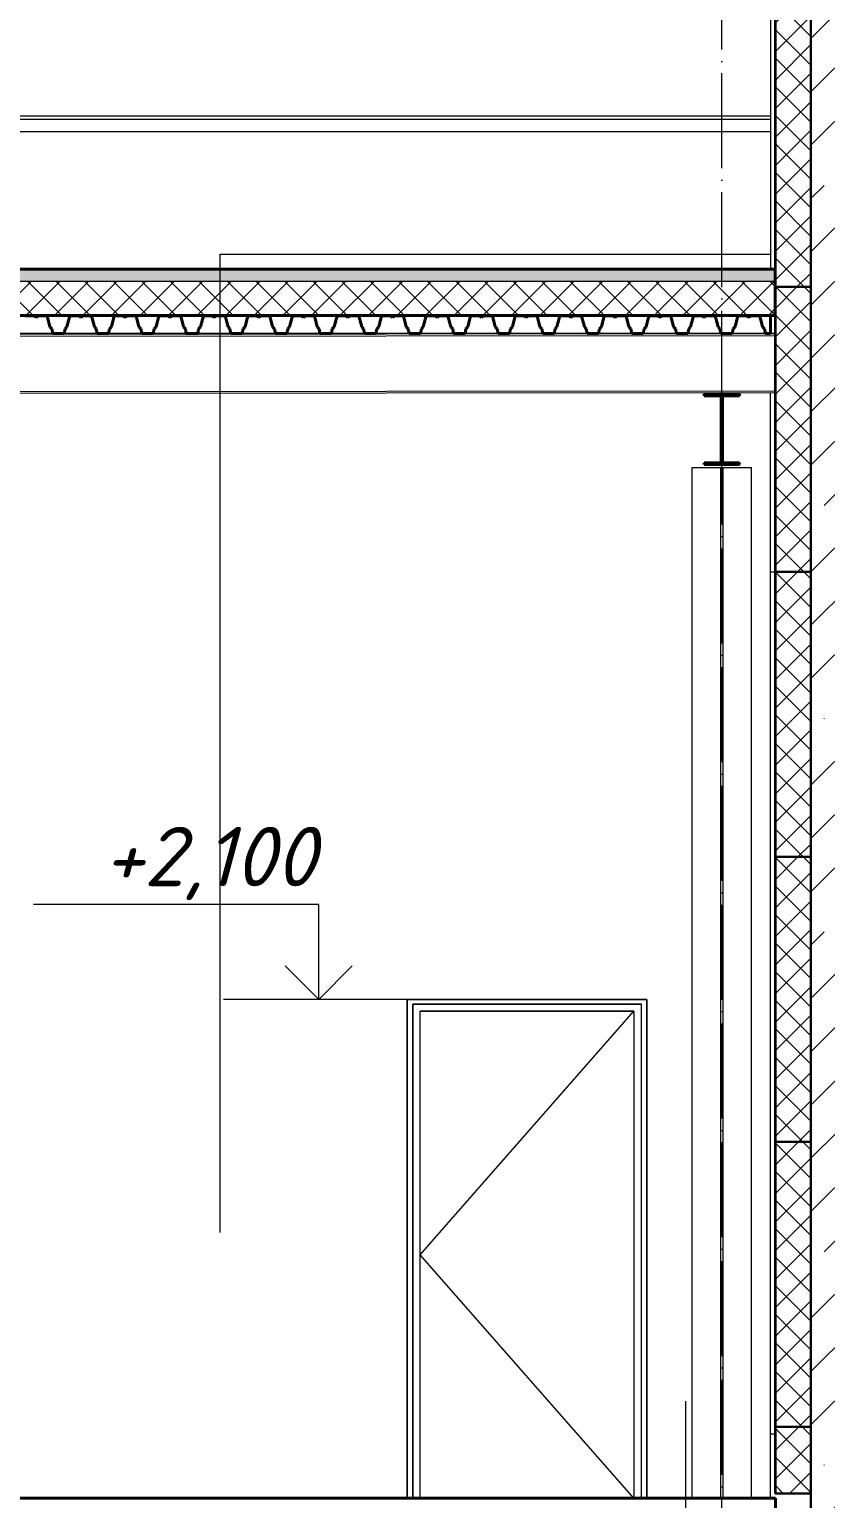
# Model space of a CAD drawing. Header units: millimetres. Extents: x -2951072 to 8268522, y -652067 to -630209.
# Drawn here: x 2647111 to 2650462, y -644122 to -637936 of the extents above; entities that cross this region are included whole.
import ezdxf

# ---------------------------------------------------------------- set-up
doc = ezdxf.new("R2010")
doc.units = ezdxf.units.MM
doc.header["$LTSCALE"] = 20
doc.linetypes.add('_ШПТ__20_т__2_5__Линия сетки', pattern=[25, 20, -2.5, 0, -2.5])
doc.linetypes.add('CENTER', pattern=[50.8, 31.75, -6.35, 6.35, -6.35])
doc.layers.get('0').update_dxf_attribs({"lineweight": 0})
doc.layers.add('ANNO-TEXT', color=251, linetype='Continuous')
doc.layers.add('PDF __PP_Axis', color=7, linetype='Continuous')
for name, color, linetype, lineweight in [('Высотные отметки', 7, 'Continuous', 9), ('Обобщенные модели', 7, 'Continuous', 18), ('Общие ребра', 7, 'Continuous', 18), ('ОСИ', 251, 'CENTER', 18), ('Перекрытия', 7, 'Continuous', 18), ('Стены', 7, 'Continuous', 18), ('Стены разрез', 7, 'Continuous', 30), ('Стены штриховка', 7, 'Continuous', 30), ('Типовые аннотации', 7, 'Continuous', 18)]:
    doc.layers.add(name, color=color, linetype=linetype, lineweight=lineweight)
for name, color, linetype, lineweight, true_color in [('Двери', 7, 'Continuous', 9, 0x804000), ('Каркас несущий', 7, 'Continuous', 18, 0x800040), ('Каркас_Импост', 7, 'Continuous', 9, 0x804000), ('Крыши', 7, 'Continuous', 9, 0x004000), ('Монтажный зазор', 7, 'Continuous', 9, 0x804000), ('Несущие колонны', 7, 'Continuous', 18, 0x800040), ('Открывание', 7, 'Continuous', 9, 0x373737), ('Панель', 7, 'Continuous', 9, 0x804000), ('Потолки', 7, 'Continuous', 9, 0x808000), ('Скрытые грани', 7, 'Continuous', 18, 0x800040)]:
    doc.layers.add(name, color=color, linetype=linetype, lineweight=lineweight, true_color=true_color)
doc.styles.add('PDF ISOCPEUR Italic', font='isocpeui.ttf')
pattern_1 = [(45, (2661175.67, -643812.97), (-60.10408, 60.10408), []), (135, (2661175.67, -643812.97), (-60.10408, -60.10408), [])]
pattern_2 = [(45, (2661175.67, -643812.97), (-106.066, 106.066), [])]

# ---------------------------------------------------------------- blocks, each defined once
blk = doc.blocks.new('240_КолоннаНесущая_Двутавр_СТО АСЧМ 20-93 - 25К1-1237959-_О__Р__1-1_')
at = {"layer": 'Несущие колонны', "color": 7}
for p, q in [((-124.5, 4340), (124.5, 4340)), ((-124.5, 0), (-124.5, 4340)), ((124.5, 0), (124.5, 4340))]:
    blk.add_line(p, q, dxfattribs=at)
at = {"layer": 'Скрытые грани', "color": 7}
for p, q in [((-4, 0), (-4, 4340)), ((4, 4340), (4, 0))]:
    blk.add_line(p, q, dxfattribs=at)
blk = doc.blocks.new('101_Дверь_Однопольная_Стальная_Противопожарная_ГОСТ Р 57327-2016 - ДПС_01_2080-960_Пр_EI 30_П-1150081-_О__Р__1-1_')
at = {"layer": 'Каркас_Импост', "color": 7}
for p, q in [((14160, 2080), (13200, 2080)), ((13200, 2080), (13200, 0)), ((13230, 2050), (14130, 2050)), ((13230, 0), (13230, 2050)), ((14130, 2050), (14130, 0)), ((14160, 2080), (14160, 0))]:
    blk.add_line(p, q, dxfattribs=at)
at = {"layer": 'Монтажный зазор', "color": 7}
for p, q in [((14185, 2100), (13175, 2100)), ((13175, 2100), (13175, 0)), ((13200, 0), (13200, 2080)), ((13200, 2080), (14160, 2080)), ((14160, 2080), (14160, 0)), ((14185, 0), (14185, 2100))]:
    blk.add_line(p, q, dxfattribs=at)
at = {"layer": 'Открывание', "color": 7}
for p, q in [((13230, 1025), (14130, 2050)), ((14130, 0), (13230, 1025))]:
    blk.add_line(p, q, dxfattribs=at)
at = {"layer": 'Панель', "color": 7}
for p, q in [((13230, 0), (13230, 2050)), ((14130, 2050), (13230, 2050)), ((14130, 2050), (14130, 0))]:
    blk.add_line(p, q, dxfattribs=at)
blk = doc.blocks.new('250_Балка_Двутавр_ГОСТ Р 57837-2017 - 25Б1-1233017-_О__Р__1-1_')
at = {"layer": 'Каркас несущий', "color": 7}
for p, q in [((14725, 4902.7), (9925.8, 4897.9)), ((9925.8, 4889.9), (9925.8, 4897.9)), ((14725, 4894.7), (9925.8, 4889.9)), ((9926, 4658), (9925.8, 4889.9)), ((9926, 4657.9), (14725, 4662.7)), ((9926, 4649.9), (9926, 4657.9)), ((14725, 4654.7), (10000, 4650))]:
    blk.add_line(p, q, dxfattribs=at)
blk = doc.blocks.new('190_ФЭ_Стена_Стык вертикальный - ФЭ-C1_110-1317728-_О__Р__1-1_')
at = {"layer": 'Обобщенные модели'}
for p, q in [((14722, 8700), (14705, 8700)), ((14705, 8700), (14705, 8425)), ((14725, 8700), (14722, 8700)), ((14722, 8700), (14722, 8425)), ((14705, 8375), (14705, 7525)), ((14722, 8375), (14722, 7525)), ((14705, 7475), (14705, 5175.2)), ((14722, 7475), (14722, 5175.2))]:
    blk.add_line(p, q, dxfattribs=at)
blk = doc.blocks.new('190_ФЭ_Парапет_Сэндвич - ФЭ-К1_150-1312303-_О__Р__1-1_')
at = {"layer": 'Обобщенные модели'}
for p, q in [((-50, 5820.1), (14705, 5820.1)), ((14705, 5805), (-50, 5805)), ((-50, 5755), (14705, 5755))]:
    blk.add_line(p, q, dxfattribs=at)
blk = doc.blocks.new('Высотные отметки - Стрелка вверх-5091-_О__Р__1-1_')
at = {"layer": 'Типовые аннотации'}
for p, q in [((18788.7, 3100), (19988.7, 3100)), ((18788.7, 2700), (18788.7, 3100)), ((18388.7, 2700), (19188.7, 2700))]:
    blk.add_line(p, q, dxfattribs=at)
at = {"layer": 'Типовые аннотации', "lineweight": 20}
for q in [(18647.2, 2841.4), (18930.1, 2841.4)]:
    blk.add_line((18788.7, 2700), q, dxfattribs=at)
blk = doc.blocks.new('фундам')
at = {"layer": 'PDF __PP_Axis', "lineweight": 9}
blk.add_lwpolyline([(146712, 57767.3), (146712, 59058.7)], dxfattribs=at)

msp = doc.modelspace()

# ---------------------------------------------------------------- hatches: boundary and pattern name
at = {"layer": 'Крыши'}
h = msp.add_hatch(dxfattribs=at)
h.set_pattern_fill('FP_10', style=0, pattern_type=2)
h.set_pattern_definition([(45, (2661175.67, -643812.97), (-70.71068, 70.71068), []), (135, (2661175.67, -643812.97), (-70.71068, -70.71068), [])])
h.paths.add_polyline_path([(2650116.6, -638946.9), (2650250.5, -638946.9), (2650250.5, -638944.9), (2635400.5, -638944.9), (2635400.5, -638946.9), (2649705.3, -638946.9)], flags=0)
h = msp.add_hatch(dxfattribs=at)
h.set_pattern_fill('FP_11', style=0, pattern_type=2)
h.set_pattern_definition([(0, (2661175.673, -643812.97), (71.437, 41.244), [47.625, -95.25]), (120, (2661175.673, -643812.97), (-71.43735, 41.24512), [47.625, -95.25]), (60, (2661175.673, -643812.97), (0.00065, 82.48912), [0, -95.25, 47.625, 0])])
h.paths.add_polyline_path([(2650116.6, -638997), (2650250.5, -638997), (2650250.5, -638946.9), (2635400.5, -638946.9), (2635400.5, -638997), (2649705.3, -638997)], flags=0)
h = msp.add_hatch(dxfattribs=at)
h.set_pattern_fill('FP_8', style=0, pattern_type=2)
h.set_pattern_definition(pattern_1)
h.paths.add_polyline_path([(2642712.6, -639140.2), (2650250.5, -639140.2), (2650250.5, -638997), (2635400.5, -638997), (2635400.5, -639140.2), (2642301.3, -639140.2)], flags=0)
at = {"layer": 'Стены штриховка', "lineweight": 9}
h = msp.add_hatch(dxfattribs=at)
h.set_pattern_fill('FP_1', color=256, style=0, pattern_type=2)
h.set_pattern_definition([(45, (2661175.67, -643812.97), (-224.5064, 224.5064), []), (45, (2661400.18, -643812.97), (-224.5064, 224.5064), [396.875, -79.375, 3.353, -76.022])])
h.paths.add_polyline_path([(2650400.5, -644220.2), (2650600.5, -644220.2), (2650600.5, -635802.2), (2650400.5, -635802.2), (2650400.5, -643929.7)])
h = msp.add_hatch(dxfattribs=at)
h.set_pattern_fill('FP_7', color=256, style=0, pattern_type=2)
h.set_pattern_definition(pattern_2)
h.paths.add_polyline_path([(2650252.5, -639020.2), (2650252.5, -637820.2), (2650250.5, -637820.2), (2650250.5, -639020.2)], flags=0)
h = msp.add_hatch(dxfattribs=at)
h.set_pattern_fill('FP_8', color=256, style=0, pattern_type=2)
h.set_pattern_definition(pattern_1)
h.paths.add_polyline_path([(2650398.5, -639020.2), (2650398.5, -637820.2), (2650252.5, -637820.2), (2650252.5, -639020.2)], flags=0)
h = msp.add_hatch(dxfattribs=at)
h.set_pattern_fill('FP_7', color=256, style=0, pattern_type=2)
h.set_pattern_definition(pattern_2)
h.paths.add_polyline_path([(2650400.5, -639020.2), (2650400.5, -637820.2), (2650398.5, -637820.2), (2650398.5, -639020.2)], flags=0)
h = msp.add_hatch(dxfattribs=at)
h.set_pattern_fill('FP_7', color=256, style=0, pattern_type=2)
h.set_pattern_definition(pattern_2)
h.paths.add_polyline_path([(2650250.5, -640220.2), (2650252.5, -640220.2), (2650252.5, -639020.2), (2650250.5, -639020.2), (2650250.5, -640189.9)], flags=0)
h = msp.add_hatch(dxfattribs=at)
h.set_pattern_fill('FP_8', color=256, style=0, pattern_type=2)
h.set_pattern_definition(pattern_1)
h.paths.add_polyline_path([(2650398.5, -640220.2), (2650398.5, -639020.2), (2650252.5, -639020.2), (2650252.5, -640220.2), (2650322.3, -640220.2)], flags=0)
h = msp.add_hatch(dxfattribs=at)
h.set_pattern_fill('FP_7', color=256, style=0, pattern_type=2)
h.set_pattern_definition(pattern_2)
h.paths.add_polyline_path([(2650398.5, -640220.2), (2650400.5, -640220.2), (2650400.5, -639020.2), (2650398.5, -639020.2), (2650398.5, -640189.9)], flags=0)
h = msp.add_hatch(dxfattribs=at)
h.set_pattern_fill('FP_7', color=256, style=0, pattern_type=2)
h.set_pattern_definition(pattern_2)
h.paths.add_polyline_path([(2650252.5, -641420.2), (2650252.5, -640220.2), (2650250.5, -640220.2), (2650250.5, -641420.2)], flags=0)
h = msp.add_hatch(dxfattribs=at)
h.set_pattern_fill('FP_8', color=256, style=0, pattern_type=2)
h.set_pattern_definition(pattern_1)
h.paths.add_polyline_path([(2650398.5, -641420.2), (2650398.5, -640220.2), (2650252.5, -640220.2), (2650252.5, -641420.2)], flags=0)
h = msp.add_hatch(dxfattribs=at)
h.set_pattern_fill('FP_7', color=256, style=0, pattern_type=2)
h.set_pattern_definition(pattern_2)
h.paths.add_polyline_path([(2650398.5, -641420.2), (2650400.5, -641420.2), (2650400.5, -640220.2), (2650398.5, -640220.2), (2650398.5, -640937.8)], flags=0)
h = msp.add_hatch(dxfattribs=at)
h.set_pattern_fill('FP_7', color=256, style=0, pattern_type=2)
h.set_pattern_definition(pattern_2)
h.paths.add_polyline_path([(2650252.5, -642620.2), (2650252.5, -641420.2), (2650250.5, -641420.2), (2650250.5, -642620.2)], flags=0)
h = msp.add_hatch(dxfattribs=at)
h.set_pattern_fill('FP_8', color=256, style=0, pattern_type=2)
h.set_pattern_definition(pattern_1)
h.paths.add_polyline_path([(2650398.5, -642620.2), (2650398.5, -641420.2), (2650252.5, -641420.2), (2650252.5, -642620.2)], flags=0)
h = msp.add_hatch(dxfattribs=at)
h.set_pattern_fill('FP_7', color=256, style=0, pattern_type=2)
h.set_pattern_definition(pattern_2)
h.paths.add_polyline_path([(2650400.5, -642620.2), (2650400.5, -641420.2), (2650398.5, -641420.2), (2650398.5, -642620.2)], flags=0)
h = msp.add_hatch(dxfattribs=at)
h.set_pattern_fill('FP_7', color=256, style=0, pattern_type=2)
h.set_pattern_definition(pattern_2)
h.paths.add_polyline_path([(2650252.5, -643820.2), (2650252.5, -642620.2), (2650250.5, -642620.2), (2650250.5, -643820.2)], flags=0)
h = msp.add_hatch(dxfattribs=at)
h.set_pattern_fill('FP_8', color=256, style=0, pattern_type=2)
h.set_pattern_definition(pattern_1)
h.paths.add_polyline_path([(2650398.5, -643820.2), (2650398.5, -642620.2), (2650252.5, -642620.2), (2650252.5, -643820.2)], flags=0)
h = msp.add_hatch(dxfattribs=at)
h.set_pattern_fill('FP_7', color=256, style=0, pattern_type=2)
h.set_pattern_definition(pattern_2)
h.paths.add_polyline_path([(2650400.5, -643820.2), (2650400.5, -642620.2), (2650398.5, -642620.2), (2650398.5, -643820.2)], flags=0)
h = msp.add_hatch(dxfattribs=at)
h.set_pattern_fill('FP_7', color=256, style=0, pattern_type=2)
h.set_pattern_definition(pattern_2)
h.paths.add_polyline_path([(2650252.5, -644100.2), (2650252.5, -643820.2), (2650250.5, -643820.2), (2650250.5, -644100.2)], flags=0)
h = msp.add_hatch(dxfattribs=at)
h.set_pattern_fill('FP_8', color=256, style=0, pattern_type=2)
h.set_pattern_definition(pattern_1)
h.paths.add_polyline_path([(2650398.5, -644100.2), (2650398.5, -643820.2), (2650252.5, -643820.2), (2650252.5, -644100.2)], flags=0)
h = msp.add_hatch(dxfattribs=at)
h.set_pattern_fill('FP_7', color=256, style=0, pattern_type=2)
h.set_pattern_definition(pattern_2)
h.paths.add_polyline_path([(2650400.5, -644100.2), (2650400.5, -643820.2), (2650398.5, -643820.2), (2650398.5, -644100.2)], flags=0)

# ---------------------------------------------------------------- linework, layer by layer
msp.add_lwpolyline([(2647914.4, -643001.2), (2647914.4, -638882.2), (2650230.5, -638882.2)])
at = {"layer": 'Высотные отметки'}
for p, q in [((2648829.9, -642020.2), (2648328.7, -642020.2)), ((2648977.7, -642020.2), (2648829.9, -642020.2))]:
    msp.add_line(p, q, dxfattribs=at)
at = {"layer": 'Каркас несущий', "color": 7, "lineweight": 40}
for p, q in [((2650100, -639470.2), (2649951, -639470.2)), ((2649951, -639470.2), (2649951, -639478.2)), ((2649951, -639478.2), (2650022.8, -639478.2)), ((2650022.8, -639478.2), (2650022.8, -639760.2)), ((2650028.3, -639760.2), (2650028.3, -639478.2)), ((2650028.3, -639478.2), (2650100, -639478.2)), ((2650100, -639478.2), (2650100, -639470.2)), ((2650022.8, -639760.2), (2649951, -639760.2)), ((2649951, -639760.2), (2649951, -639768.2)), ((2649951, -639768.2), (2650100, -639768.2)), ((2650100, -639760.2), (2650028.3, -639760.2)), ((2650100, -639768.2), (2650100, -639760.2))]:
    msp.add_line(p, q, dxfattribs=at)
at = {"layer": 'Крыши', "color": 7}
msp.add_line((2635400.5, -638941.7), (2650230.5, -638941.7), dxfattribs=at)
at = {"layer": 'Крыши', "color": 7, "lineweight": 40}
for p, q in [((2650250.5, -638944.9), (2635400.5, -638944.9)), ((2650250.5, -639140.2), (2650250.5, -638944.9)), ((2635400.5, -639140.2), (2650250.5, -639140.2))]:
    msp.add_line(p, q, dxfattribs=at)
at = {"layer": 'Общие ребра'}
for p, q in [((2650250.5, -638946.9), (2635400.5, -638946.9)), ((2650250.5, -638997), (2635400.5, -638997))]:
    msp.add_line(p, q, dxfattribs=at)
at = {"layer": 'ОСИ', "linetype": '_ШПТ__20_т__2_5__Линия сетки'}
msp.add_line((2650025.5, -645522.1), (2650025.5, -637476.3), dxfattribs=at)
at = {"layer": 'Перекрытия', "lineweight": 40}
for p, q in [((2647093.3, -639141.2), (2647130.3, -639141.2)), ((2647130.3, -639141.2), (2647139.3, -639148.2)), ((2647139.3, -639148.2), (2647148.3, -639141.2)), ((2647148.3, -639141.2), (2647185.3, -639141.2)), ((2647185.3, -639141.2), (2647197.1, -639188.2)), ((2647197.1, -639188.2), (2647205.1, -639196.2)), ((2647260.9, -639196.2), (2647268.9, -639188.2)), ((2647268.9, -639188.2), (2647280.8, -639141.2)), ((2647280.8, -639141.2), (2647317.8, -639141.2)), ((2647317.8, -639141.2), (2647326.8, -639148.2)), ((2647326.8, -639148.2), (2647335.8, -639141.2)), ((2647335.8, -639141.2), (2647372.8, -639141.2)), ((2647372.8, -639141.2), (2647384.6, -639188.2)), ((2647384.6, -639188.2), (2647392.6, -639196.2)), ((2647448.4, -639196.2), (2647456.4, -639188.2)), ((2647456.4, -639188.2), (2647468.3, -639141.2)), ((2647468.3, -639141.2), (2647505.3, -639141.2)), ((2647505.3, -639141.2), (2647514.3, -639148.2)), ((2647514.3, -639148.2), (2647523.3, -639141.2)), ((2647523.3, -639141.2), (2647560.3, -639141.2)), ((2647560.3, -639141.2), (2647572.1, -639188.2)), ((2647572.1, -639188.2), (2647580.1, -639196.2)), ((2647635.9, -639196.2), (2647643.9, -639188.2)), ((2647643.9, -639188.2), (2647655.8, -639141.2)), ((2647655.8, -639141.2), (2647692.8, -639141.2)), ((2647692.8, -639141.2), (2647701.8, -639148.2)), ((2647701.8, -639148.2), (2647710.8, -639141.2)), ((2647710.8, -639141.2), (2647747.8, -639141.2)), ((2647747.8, -639141.2), (2647759.6, -639188.2)), ((2647759.6, -639188.2), (2647767.6, -639196.2)), ((2647823.4, -639196.2), (2647831.4, -639188.2)), ((2647831.4, -639188.2), (2647843.3, -639141.2)), ((2647843.3, -639141.2), (2647880.3, -639141.2)), ((2647880.3, -639141.2), (2647889.3, -639148.2)), ((2647889.3, -639148.2), (2647898.3, -639141.2)), ((2647898.3, -639141.2), (2647935.3, -639141.2)), ((2647935.3, -639141.2), (2647947.1, -639188.2)), ((2647947.1, -639188.2), (2647955.1, -639196.2)), ((2648010.9, -639196.2), (2648018.9, -639188.2)), ((2648018.9, -639188.2), (2648030.8, -639141.2)), ((2648030.8, -639141.2), (2648067.8, -639141.2)), ((2648067.8, -639141.2), (2648076.8, -639148.2)), ((2648076.8, -639148.2), (2648085.8, -639141.2)), ((2648085.8, -639141.2), (2648122.8, -639141.2)), ((2648122.8, -639141.2), (2648134.6, -639188.2)), ((2648134.6, -639188.2), (2648142.6, -639196.2)), ((2648198.4, -639196.2), (2648206.4, -639188.2)), ((2648206.4, -639188.2), (2648218.3, -639141.2)), ((2648218.3, -639141.2), (2648255.3, -639141.2)), ((2648255.3, -639141.2), (2648264.3, -639148.2)), ((2648264.3, -639148.2), (2648273.3, -639141.2)), ((2648273.3, -639141.2), (2648310.3, -639141.2)), ((2648310.3, -639141.2), (2648322.1, -639188.2)), ((2648322.1, -639188.2), (2648330.1, -639196.2)), ((2648385.9, -639196.2), (2648393.9, -639188.2)), ((2648393.9, -639188.2), (2648405.8, -639141.2)), ((2648405.8, -639141.2), (2648442.8, -639141.2)), ((2648442.8, -639141.2), (2648451.8, -639148.2)), ((2648451.8, -639148.2), (2648460.8, -639141.2)), ((2648460.8, -639141.2), (2648497.8, -639141.2)), ((2648497.8, -639141.2), (2648509.6, -639188.2)), ((2648509.6, -639188.2), (2648517.6, -639196.2)), ((2648573.4, -639196.2), (2648581.4, -639188.2)), ((2648581.4, -639188.2), (2648593.3, -639141.2)), ((2648593.3, -639141.2), (2648630.3, -639141.2)), ((2648630.3, -639141.2), (2648639.3, -639148.2)), ((2648639.3, -639148.2), (2648648.3, -639141.2)), ((2648648.3, -639141.2), (2648685.3, -639141.2)), ((2648685.3, -639141.2), (2648697.1, -639188.2)), ((2648697.1, -639188.2), (2648705.1, -639196.2)), ((2648760.9, -639196.2), (2648768.9, -639188.2)), ((2648768.9, -639188.2), (2648780.8, -639141.2)), ((2648780.8, -639141.2), (2648817.8, -639141.2)), ((2648817.8, -639141.2), (2648826.8, -639148.2)), ((2648826.8, -639148.2), (2648835.8, -639141.2)), ((2648835.8, -639141.2), (2648872.8, -639141.2)), ((2648872.8, -639141.2), (2648884.6, -639188.2)), ((2648884.6, -639188.2), (2648892.6, -639196.2)), ((2648948.4, -639196.2), (2648956.4, -639188.2)), ((2648956.4, -639188.2), (2648968.3, -639141.2)), ((2648968.3, -639141.2), (2649005.3, -639141.2)), ((2649005.3, -639141.2), (2649014.3, -639148.2)), ((2649014.3, -639148.2), (2649023.3, -639141.2)), ((2649023.3, -639141.2), (2649060.3, -639141.2)), ((2649060.3, -639141.2), (2649072.1, -639188.2)), ((2649072.1, -639188.2), (2649080.1, -639196.2)), ((2649135.9, -639196.2), (2649143.9, -639188.2)), ((2649143.9, -639188.2), (2649155.8, -639141.2)), ((2649155.8, -639141.2), (2649192.8, -639141.2)), ((2649192.8, -639141.2), (2649201.8, -639148.2)), ((2649201.8, -639148.2), (2649210.8, -639141.2)), ((2649210.8, -639141.2), (2649247.8, -639141.2)), ((2649247.8, -639141.2), (2649259.6, -639188.2)), ((2649259.6, -639188.2), (2649267.6, -639196.2)), ((2649323.4, -639196.2), (2649331.4, -639188.2)), ((2649331.4, -639188.2), (2649343.3, -639141.2)), ((2649343.3, -639141.2), (2649380.3, -639141.2)), ((2649380.3, -639141.2), (2649389.3, -639148.2)), ((2649389.3, -639148.2), (2649398.3, -639141.2)), ((2649398.3, -639141.2), (2649435.3, -639141.2)), ((2649435.3, -639141.2), (2649447.1, -639188.2)), ((2649447.1, -639188.2), (2649455.1, -639196.2)), ((2649510.9, -639196.2), (2649518.9, -639188.2)), ((2649518.9, -639188.2), (2649530.8, -639141.2)), ((2649530.8, -639141.2), (2649567.8, -639141.2)), ((2649567.8, -639141.2), (2649576.8, -639148.2)), ((2649576.8, -639148.2), (2649585.8, -639141.2)), ((2649585.8, -639141.2), (2649622.8, -639141.2)), ((2649622.8, -639141.2), (2649634.6, -639188.2)), ((2649634.6, -639188.2), (2649642.6, -639196.2)), ((2649698.4, -639196.2), (2649706.4, -639188.2)), ((2649706.4, -639188.2), (2649718.3, -639141.2)), ((2649718.3, -639141.2), (2649755.3, -639141.2)), ((2649755.3, -639141.2), (2649764.3, -639148.2)), ((2649764.3, -639148.2), (2649773.3, -639141.2)), ((2649773.3, -639141.2), (2649810.3, -639141.2)), ((2649810.3, -639141.2), (2649822.1, -639188.2)), ((2649822.1, -639188.2), (2649830.1, -639196.2)), ((2649885.9, -639196.2), (2649893.9, -639188.2)), ((2649893.9, -639188.2), (2649905.8, -639141.2)), ((2649905.8, -639141.2), (2649942.8, -639141.2)), ((2649942.8, -639141.2), (2649951.8, -639148.2)), ((2649951.8, -639148.2), (2649960.8, -639141.2)), ((2649960.8, -639141.2), (2649997.8, -639141.2)), ((2649997.8, -639141.2), (2650009.6, -639188.2)), ((2650009.6, -639188.2), (2650017.6, -639196.2)), ((2650073.4, -639196.2), (2650081.4, -639188.2)), ((2650081.4, -639188.2), (2650093.3, -639141.2)), ((2650093.3, -639141.2), (2650130.3, -639141.2)), ((2650130.3, -639141.2), (2650139.3, -639148.2)), ((2650139.3, -639148.2), (2650148.3, -639141.2)), ((2650148.3, -639141.2), (2650185.3, -639141.2)), ((2650185.3, -639141.2), (2650197.1, -639188.2)), ((2650197.1, -639188.2), (2650205.1, -639196.2)), ((2650230.5, -639216.2), (2650230.5, -639140.2)), ((2647205.1, -639196.2), (2647209, -639216.2)), ((2647209, -639216.2), (2647257, -639216.2)), ((2647257, -639216.2), (2647260.9, -639196.2)), ((2647392.6, -639196.2), (2647396.5, -639216.2)), ((2647396.5, -639216.2), (2647444.5, -639216.2)), ((2647444.5, -639216.2), (2647448.4, -639196.2)), ((2647580.1, -639196.2), (2647584, -639216.2)), ((2647584, -639216.2), (2647632, -639216.2)), ((2647632, -639216.2), (2647635.9, -639196.2)), ((2647767.6, -639196.2), (2647771.5, -639216.2)), ((2647771.5, -639216.2), (2647819.5, -639216.2)), ((2647819.5, -639216.2), (2647823.4, -639196.2)), ((2647955.1, -639196.2), (2647959, -639216.2)), ((2647959, -639216.2), (2648007, -639216.2)), ((2648007, -639216.2), (2648010.9, -639196.2)), ((2648142.6, -639196.2), (2648146.5, -639216.2)), ((2648146.5, -639216.2), (2648194.5, -639216.2)), ((2648194.5, -639216.2), (2648198.4, -639196.2)), ((2648330.1, -639196.2), (2648334, -639216.2)), ((2648334, -639216.2), (2648382, -639216.2)), ((2648382, -639216.2), (2648385.9, -639196.2)), ((2648517.6, -639196.2), (2648521.5, -639216.2)), ((2648521.5, -639216.2), (2648569.5, -639216.2)), ((2648569.5, -639216.2), (2648573.4, -639196.2)), ((2648705.1, -639196.2), (2648709, -639216.2)), ((2648709, -639216.2), (2648757, -639216.2)), ((2648757, -639216.2), (2648760.9, -639196.2)), ((2648892.6, -639196.2), (2648896.5, -639216.2)), ((2648896.5, -639216.2), (2648944.5, -639216.2)), ((2648944.5, -639216.2), (2648948.4, -639196.2)), ((2649080.1, -639196.2), (2649084, -639216.2)), ((2649084, -639216.2), (2649132, -639216.2)), ((2649132, -639216.2), (2649135.9, -639196.2)), ((2649267.6, -639196.2), (2649271.5, -639216.2)), ((2649271.5, -639216.2), (2649319.5, -639216.2)), ((2649319.5, -639216.2), (2649323.4, -639196.2)), ((2649455.1, -639196.2), (2649459, -639216.2)), ((2649459, -639216.2), (2649507, -639216.2)), ((2649507, -639216.2), (2649510.9, -639196.2)), ((2649642.6, -639196.2), (2649646.5, -639216.2)), ((2649646.5, -639216.2), (2649694.5, -639216.2)), ((2649694.5, -639216.2), (2649698.4, -639196.2)), ((2649830.1, -639196.2), (2649834, -639216.2)), ((2649834, -639216.2), (2649882, -639216.2)), ((2649882, -639216.2), (2649885.9, -639196.2)), ((2650017.6, -639196.2), (2650021.5, -639216.2)), ((2650021.5, -639216.2), (2650069.5, -639216.2)), ((2650069.5, -639216.2), (2650073.4, -639196.2)), ((2650205.1, -639196.2), (2650209, -639216.2)), ((2650209, -639216.2), (2650230.5, -639216.2)), ((2650251, -644120.2), (2635400.5, -644120.2)), ((2650251, -644250.2), (2650251, -644120.2))]:
    msp.add_line(p, q, dxfattribs=at)
at = {"layer": 'Потолки', "color": 7}
msp.add_line((2650250.5, -639216.2), (2635400.5, -639216.2), dxfattribs=at)
at = {"layer": 'Стены'}
for p, q in [((2650230.5, -644120.2), (2650230.5, -639465.4)), ((2650230.5, -640220.2), (2650250.5, -640220.2)), ((2648700.5, -644120.2), (2648700.5, -642020.2)), ((2648700.5, -642020.2), (2649710.5, -642020.2)), ((2649710.5, -642020.2), (2649710.5, -644120.2)), ((2650250.5, -643850.2), (2650230.5, -643850.2))]:
    msp.add_line(p, q, dxfattribs=at)
at = {"layer": 'Стены разрез'}
for p, q in [((2650400.5, -644220.2), (2650400.5, -634720.2)), ((2650250.5, -637820.2), (2650250.5, -644100.2)), ((2650400.5, -639020.2), (2650250.5, -639020.2)), ((2650400.5, -640220.2), (2650250.5, -640220.2)), ((2650400.5, -641420.2), (2650250.5, -641420.2)), ((2650400.5, -642620.2), (2650250.5, -642620.2)), ((2650400.5, -643820.2), (2650250.5, -643820.2)), ((2650250.5, -644100.2), (2650400.5, -644100.2))]:
    msp.add_line(p, q, dxfattribs=at)
at = {"layer": 'Стены штриховка', "lineweight": 9}
for p, q in [((2650252.5, -634720.2), (2650252.5, -644100.2)), ((2650398.5, -634720.2), (2650398.5, -644100.2))]:
    msp.add_line(p, q, dxfattribs=at)

# ---------------------------------------------------------------- block references
msp.add_blockref('фундам', (2503162.1, -702770.8))
at = {"layer": 'Высотные отметки', "lineweight": 20, "extrusion": (0, 0, -1)}
msp.add_blockref('Высотные отметки - Стрелка вверх-5091-_О__Р__1-1_', (-2667117.3, -644720.2), dxfattribs=at)
at = {"layer": 'Двери', "color": 7}
msp.add_blockref('101_Дверь_Однопольная_Стальная_Противопожарная_ГОСТ Р 57327-2016 - ДПС_01_2080-960_Пр_EI 30_П-1150081-_О__Р__1-1_', (2635525.5, -644120.2), dxfattribs=at)
at = {"layer": 'Каркас несущий', "color": 7}
msp.add_blockref('250_Балка_Двутавр_ГОСТ Р 57837-2017 - 25Б1-1233017-_О__Р__1-1_', (2635525.5, -644120.2), dxfattribs=at)
at = {"layer": 'Несущие колонны', "color": 7}
msp.add_blockref('240_КолоннаНесущая_Двутавр_СТО АСЧМ 20-93 - 25К1-1237959-_О__Р__1-1_', (2650025.5, -644120.2), dxfattribs=at)
at = {"layer": 'Обобщенные модели'}
for name in ['190_ФЭ_Стена_Стык вертикальный - ФЭ-C1_110-1317728-_О__Р__1-1_', '190_ФЭ_Парапет_Сэндвич - ФЭ-К1_150-1312303-_О__Р__1-1_']:
    msp.add_blockref(name, (2635525.5, -644120.2), dxfattribs=at)

# ---------------------------------------------------------------- texts
at = {"layer": 'ANNO-TEXT', "color": 7, "lineweight": 0, "insert": (2647421.4, -641293.5), "char_height": 250, "width": 1028.823, "attachment_point": 1, "line_spacing_factor": 1.022761, "style": 'PDF ISOCPEUR Italic'}
msp.add_mtext('+2,100', dxfattribs=at)

doc.saveas('drawing.dxf')
